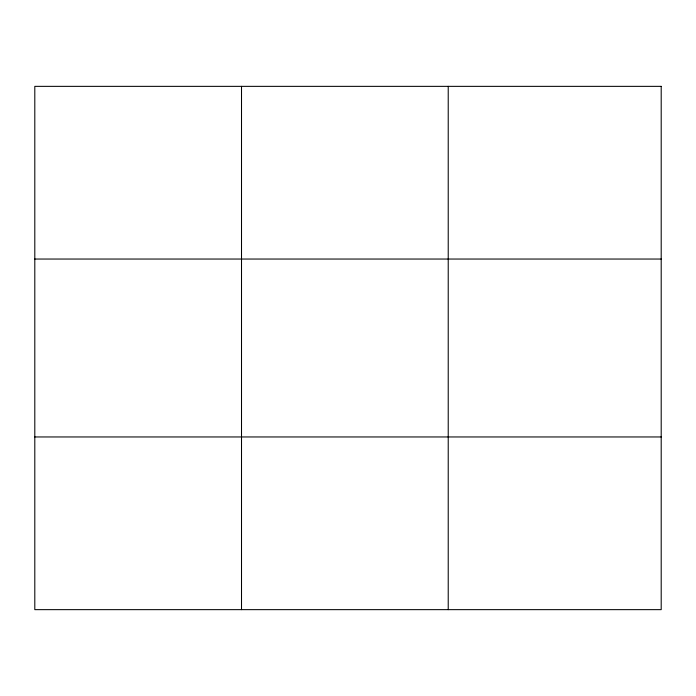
<?xml version="1.0" encoding="UTF-8"?>
<svg xmlns="http://www.w3.org/2000/svg" width="696" height="696" viewBox="0 0 696 696"><rect width="100%" height="100%" fill="white"/><g stroke="black" fill="none" stroke-linecap="round" stroke-linejoin="round"><path stroke-width="1.04" d="M241.512 609.644L241.512 86.356M448.224 609.644L448.224 86.356M34.8 259.043L661.2 259.043M34.8 436.957L661.2 436.957M661.2 86.356L661.2 609.644L34.8 609.644L34.8 86.356L661.2 86.356"/></g></svg>
